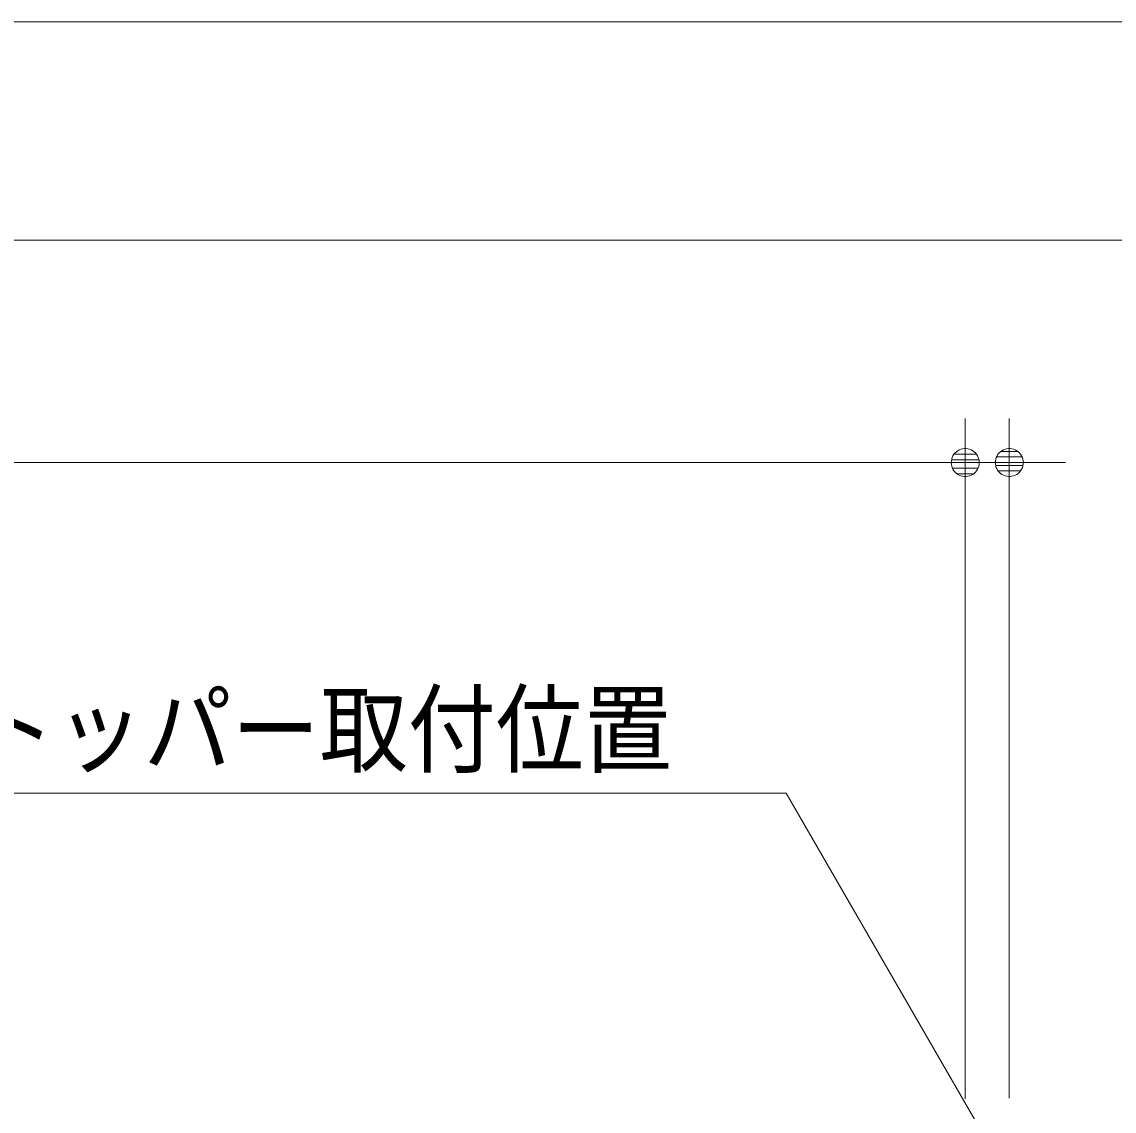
# Model space of a CAD drawing. Units: millimetres, scale not verified. Extents: x -6062 to 6062, y -3045 to 3045.
# Drawn here: x -3987.7 to -3491.9, y 405.6 to 900 of the extents above; entities that cross this region are included whole.
import ezdxf
from ezdxf.enums import TextEntityAlignment as Align

# ---------------------------------------------------------------- set-up
doc = ezdxf.new("R2010")
doc.units = ezdxf.units.MM
doc.header["$LTSCALE"] = 20
for name, color, linetype, lineweight in [('0-0_2寸法-1', 7, 'Continuous', 9), ('0-1_0', 7, 'Continuous', 9), ('0-2_2寸法-2', 7, 'Continuous', 9), ('0-3_2寸法-3', 7, 'Continuous', 9)]:
    doc.layers.add(name, color=color, linetype=linetype, lineweight=lineweight)
doc.styles.add('ＭＳ ゴシック', font='')
doc.styles.get('ＭＳ ゴシック').set_extended_font_data('MS Gothic')

# ---------------------------------------------------------------- blocks, each defined once
blk = doc.blocks.new('_Dot')
at = {"layer": '0-1_0'}
for p, q in [((-10, 0), (-20, 0)), ((9.78, 2), (-9.78, 2)), ((7.99, 6), (-7.99, 6)), ((9.16, -3.98), (-9.16, -3.98)), ((6, -7.98), (-6, -7.98))]:
    blk.add_line(p, q, dxfattribs=at)
for points in [[(10, 0), (9.92, 1.25), (9.69, 2.49), (9.3, 3.68), (8.76, 4.82), (8.09, 5.88), (7.29, 6.85), (6.37, 7.71), (5.36, 8.44), (4.26, 9.05), (3.09, 9.51), (1.87, 9.82), (0.63, 9.98), (-0.63, 9.98), (-1.87, 9.82), (-3.09, 9.51), (-4.26, 9.05), (-5.36, 8.44), (-6.37, 7.71), (-7.29, 6.85), (-8.09, 5.88), (-8.76, 4.82), (-9.3, 3.68), (-9.69, 2.49), (-9.92, 1.25), (-10, 0), (0, 0)], [(-10, 0), (-9.92, -1.25), (-9.69, -2.49), (-9.3, -3.68), (-8.76, -4.82), (-8.09, -5.88), (-7.29, -6.85), (-6.37, -7.71), (-5.36, -8.44), (-4.26, -9.05), (-3.09, -9.51), (-1.87, -9.82), (-0.63, -9.98), (0.63, -9.98), (1.87, -9.82), (3.09, -9.51), (4.26, -9.05), (5.36, -8.44), (6.37, -7.71), (7.29, -6.85), (8.09, -5.88), (8.76, -4.82), (9.3, -3.68), (9.69, -2.49), (9.92, -1.25), (10, 0), (0, 0)]]:
    blk.add_lwpolyline(points, close=True, dxfattribs=at)

msp = doc.modelspace()

# ---------------------------------------------------------------- linework, layer by layer
at = {"layer": '0-0_2寸法-1'}
for p, q in [((-1225.21, 900), (-4781.79, 900)), ((-3471.21, 800.89), (-4774.79, 800.89)), ((-3559.5, 411.27), (-3559.5, 720)), ((-3572.21, 700), (-4774.79, 700))]:
    msp.add_line(p, q, dxfattribs=at)
at = {"layer": '0-2_2寸法-2'}
for p, q in [((-3559.5, 411.27), (-3559.5, 720)), ((-3539.5, 411.47), (-3539.5, 720)), ((-3572.21, 700), (-3584.92, 700)), ((-3559.5, 700), (-3539.5, 700)), ((-3526.79, 700), (-3514.08, 700))]:
    msp.add_line(p, q, dxfattribs=at)
at = {"layer": '0-3_2寸法-3'}
msp.add_lwpolyline([(-3549.5, 392), (-3640.72, 550), (-4257.5, 550)], dxfattribs=at)

# ---------------------------------------------------------------- block references
at = {"layer": '0-0_2寸法-1', "xscale": 0.6356201, "yscale": 0.6356201}
msp.add_blockref('_Dot', (-3559.5, 700), dxfattribs=at)
at = {"layer": '0-2_2寸法-2', "xscale": 0.6356201, "yscale": 0.6356201}
msp.add_blockref('_Dot', (-3559.5, 700), dxfattribs=at)
at = {"layer": '0-2_2寸法-2', "xscale": 0.6356201, "yscale": 0.6356201, "rotation": 180}
msp.add_blockref('_Dot', (-3539.5, 700), dxfattribs=at)

# ---------------------------------------------------------------- texts
at = {"layer": '0-3_2寸法-3', "style": 'ＭＳ ゴシック', "width": 0.9}
msp.add_text('スライド式ストッパー取付位置', height=32.55, dxfattribs=at).set_placement((-4252.06, 552.97), align=Align.BOTTOM_LEFT)

doc.saveas('drawing.dxf')
